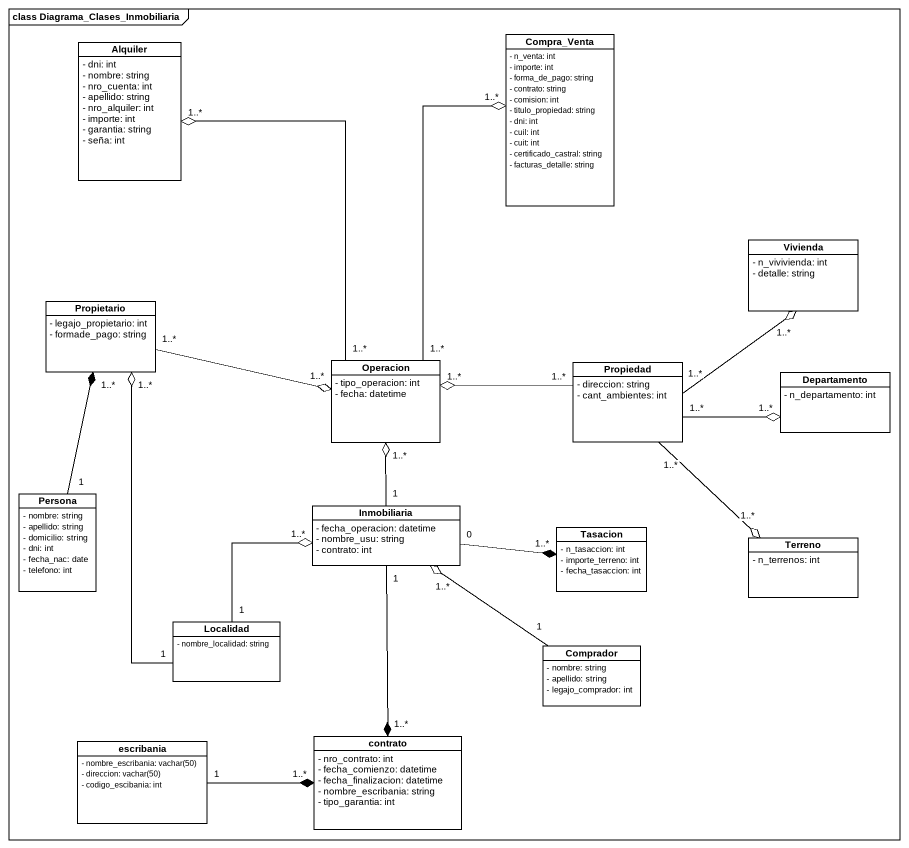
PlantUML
@startuml
mainframe class Diagrama_Clases_Inmobiliaria
hide circle
hide empty members
skinparam classAttributeIconSize 0
class Alquiler {
  - dni: int
  - nombre: string
  - nro_cuenta: int
  - apellido: string
  - nro_alquiler: int
  - importe: int
  - garantia: string
  - seña: int
}
class Compra_Venta {
  - n_venta: int
  - importe: int
  - forma_de_pago: string
  - contrato: string
  - comision: int
  - titulo_propiedad: string
  - dni: int
  - cuil: int
  - cuit: int
  - certificado_castral: string
  - facturas_detalle: string
}
class Vivienda {
  - n_vivivienda: int
  - detalle: string
}
class Propietario {
  - legajo_propietario: int
  - formade_pago: string
}
class Operacion {
  - tipo_operacion: int
  - fecha: datetime
}
class Propiedad {
  - direccion: string
  - cant_ambientes: int
}
class Departamento {
  - n_departamento: int
}
class Persona {
  - nombre: string
  - apellido: string
  - domicilio: string
  - dni: int
  - fecha_nac: date
  - telefono: int
}
class Inmobiliaria {
  - fecha_operacion: datetime
  - nombre_usu: string
  - contrato: int
}
class Tasacion {
  - n_tasaccion: int
  - importe_terreno: int
  - fecha_tasaccion: int
}
class Terreno {
  - n_terrenos: int
}
class Localidad {
  - nombre_localidad: string
}
class Comprador {
  - nombre: string
  - apellido: string
  - legajo_comprador: int
}
class escribania {
  {field} - nombre_escribania: vachar(50)
  {field} - direccion: vachar(50)
  - codigo_escibania: int
}
class contrato {
  - nro_contrato: int
  - fecha_comienzo: datetime
  - fecha_finalizacion: datetime
  - nombre_escribania: string
  - tipo_garantia: int
}
Propietario "1..*" -right-o "1..*" Operacion
Operacion "1..*" -up-o "1..*" Alquiler
Operacion "1..*" -up-o "1..*" Compra_Venta
Propiedad "1..*" -up-o "1..*" Vivienda
Propiedad "1..*" -left-o "1..*" Operacion
Propiedad "1..*" -right-o "1..*" Departamento
Propiedad "1..*" --o "1..*" Terreno
Persona "1" -up-* "1..*" Propietario
Inmobiliaria "1" -up-o "1..*" Operacion
Inmobiliaria "0" -right-* "1..*" Tasacion
Inmobiliaria "1" --* "1..*" contrato
Localidad "1" -up-o "1..*" Propietario
Localidad "1" -up-o "1..*" Inmobiliaria
Comprador "1" -up-o "1..*" Inmobiliaria
escribania -right-o contrato
escribania "1" -right-* "1..*" contrato
@enduml
